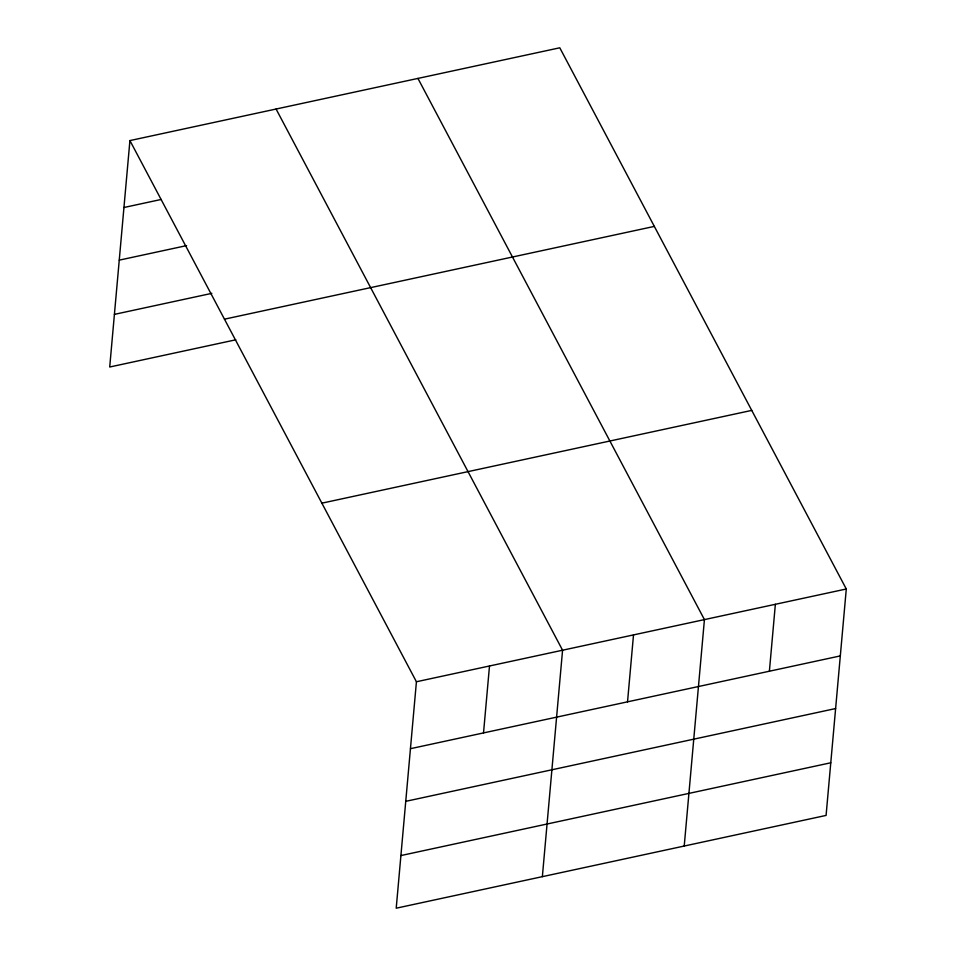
<?xml version="1.0" encoding="UTF-8"?>
<svg xmlns="http://www.w3.org/2000/svg" width="956" height="956" viewBox="0 0 956 956"><rect width="100%" height="100%" fill="white"/><g stroke="black" fill="none" stroke-linecap="round" stroke-linejoin="round"><path stroke-width="1.43" d="M129.92 140.58L416.422 681.759L396.214 908.2L826.08 815.42L846.287 588.992L559.786 47.8L129.92 140.58L109.713 367.008L235.809 339.798M483.521 732.917L489.496 665.985M542.363 876.652L562.57 650.223L276.081 109.032M627.53 701.835L633.505 634.915M684.221 846.036L704.429 619.608L417.939 78.416M769.389 671.22L775.364 604.3M123.945 207.5L161.206 199.457M119.249 260.14L186.599 245.608M114.409 314.381L211.85 293.349M224.469 319.173L654.334 226.393M321.873 503.167L751.739 410.399M416.422 681.759L846.287 588.992M410.447 748.691L840.312 655.912M405.75 801.331L835.616 708.551M400.911 855.56L830.776 762.78"/></g></svg>
